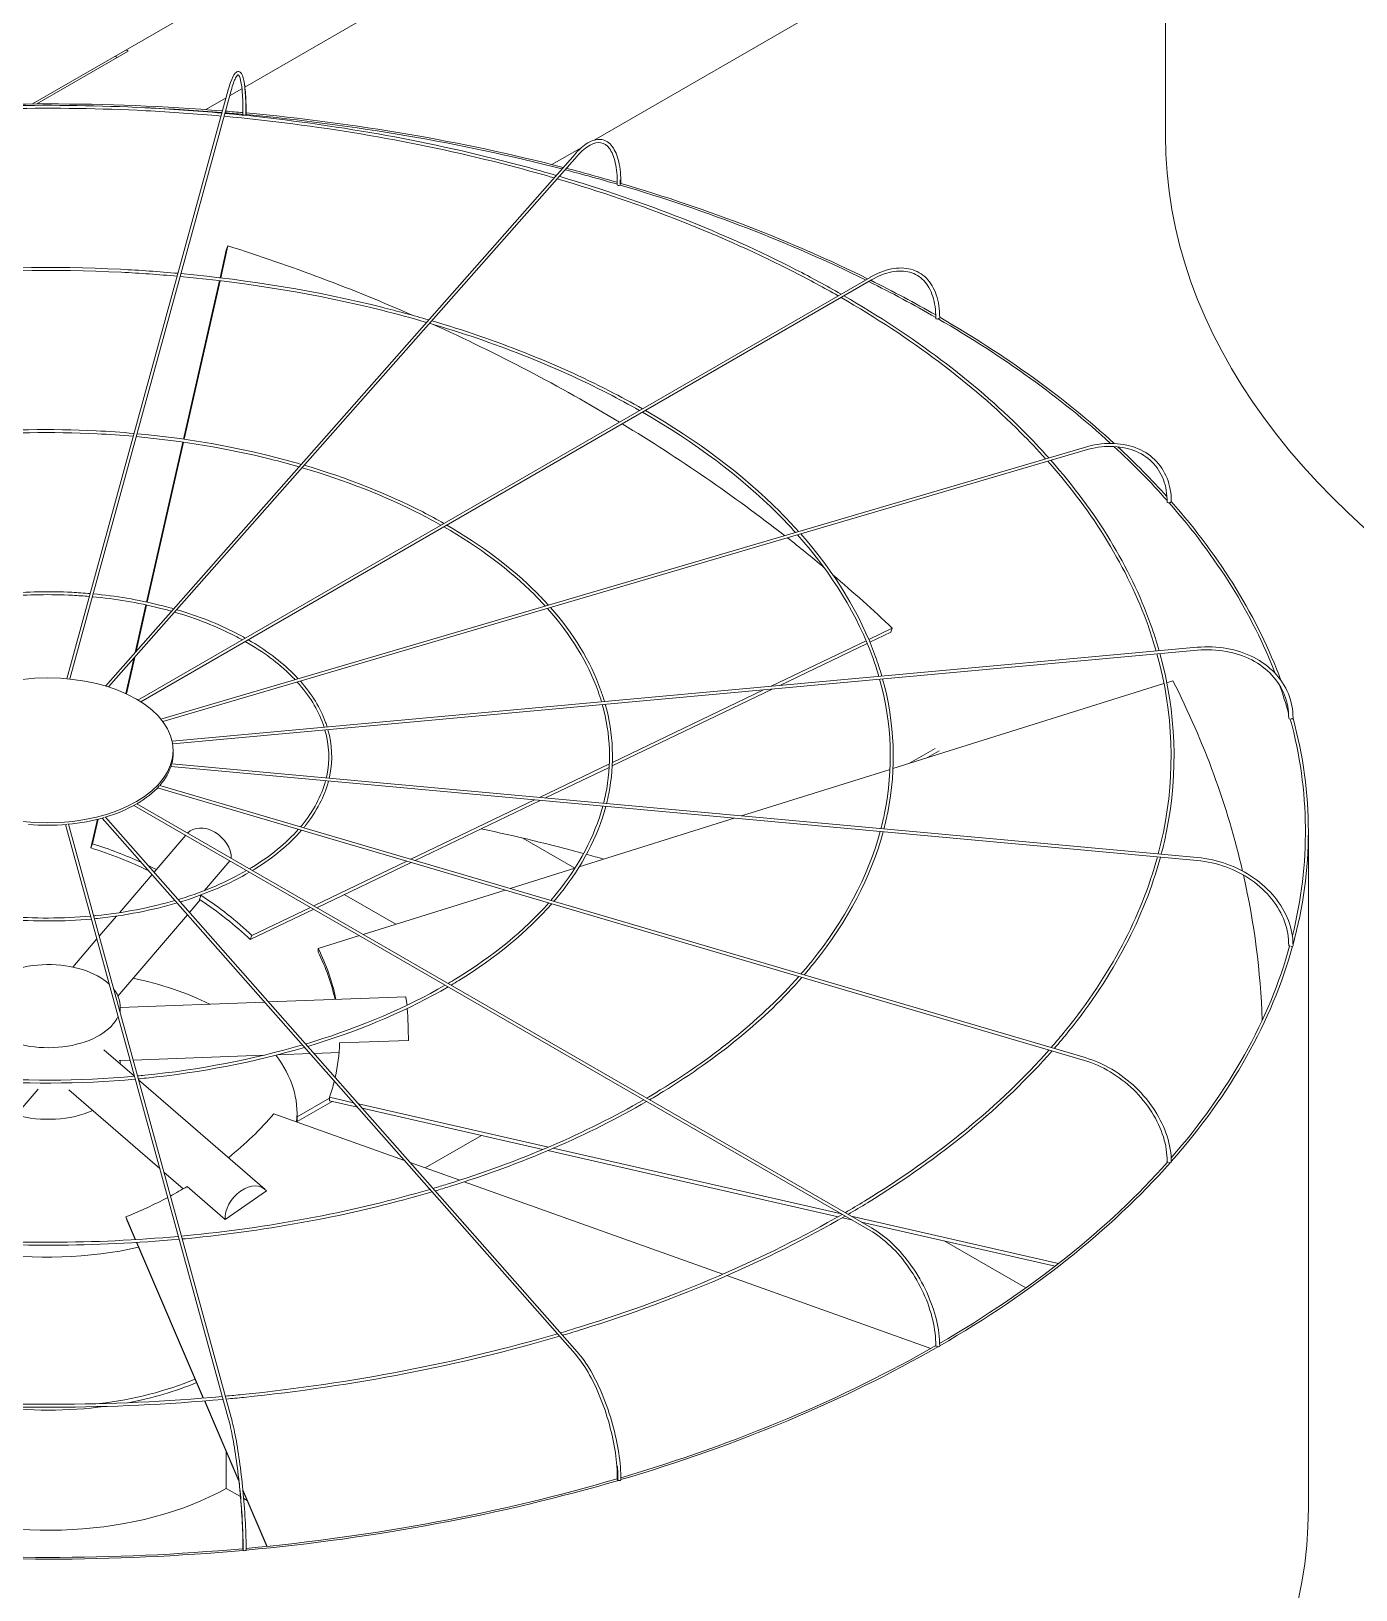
# Model space of a CAD drawing. Header units: millimetres. Extents: x -312439 to 477422, y -331570 to 212570.
# Drawn here: x -170528 to -169425, y -85869 to -84572 of the extents above; entities that cross this region are included whole.
import ezdxf

# ---------------------------------------------------------------- set-up
doc = ezdxf.new("R2010")
doc.units = ezdxf.units.MM

msp = doc.modelspace()

# ---------------------------------------------------------------- linework, layer by layer
at = {"color": 3, "linetype": 'Continuous', "lineweight": 0, "extrusion": (-1.11022e-16, 0.816497, 0.57735)}
for p, q in [((-169583.736, -84088.166), (-170526.558, -84632.505)), ((-169583.816, -84658.546), (-169583.816, -84095.657)), ((-170349.838, -84618.475), (-169583.816, -84176.212)), ((-169583.816, -84388.212), (-170059.063, -84662.596)), ((-170447.055, -84588.603), (-170523.056, -84632.483)), ((-170456.069, -84593.808), (-170457.801, -84592.808)), ((-170448.787, -84587.603), (-170447.055, -84588.603)), ((-170363.651, -84620.635), (-170498.118, -85110.803)), ((-170362.528, -84625.802), (-170352.321, -84619.909)), ((-170361.288, -84621.283), (-170495.644, -85111.041)), ((-170382.306, -84637.221), (-170365.546, -84627.544)), ((-170069.495, -84668.619), (-170094.314, -84682.949)), ((-170465.807, -85116.905), (-170075.13, -84674.223)), ((-170073.293, -84675.844), (-170463.243, -85117.701)), ((-170363.975, -84750.617), (-170369.996, -84777.198)), ((-170365.306, -84754.049), (-170363.975, -84750.617)), ((-170370.534, -84777.133), (-170365.306, -84754.049)), ((-169829.617, -84776.83), (-170438.808, -85128.547)), ((-169828.392, -84778.951), (-170436.444, -85130.01)), ((-170400.964, -84911.478), (-170371.078, -84779.534)), ((-170370.54, -84779.599), (-170400.429, -84911.555)), ((-170431.657, -85046.985), (-170401.507, -84913.874)), ((-170400.971, -84913.951), (-170431.13, -85047.098)), ((-169651.197, -84918.286), (-170419.767, -85144.38)), ((-170418.131, -85146.452), (-169650.505, -84920.636)), ((-170441.172, -85088.991), (-170432.198, -85049.374)), ((-170431.671, -85049.488), (-170440.428, -85088.148)), ((-169830.674, -85078.13), (-169811.067, -85068.72)), ((-169812.398, -85072.152), (-169829.697, -85080.454)), ((-169812.398, -85072.152), (-169811.067, -85068.72)), ((-170410.39, -85162.676), (-169557.302, -85084.667)), ((-170409.933, -85165.094), (-169557.079, -85087.106)), ((-169911.848, -85117.088), (-169832.885, -85079.191)), ((-169831.909, -85081.515), (-169904.658, -85116.43)), ((-170448.928, -85123.234), (-170442.3, -85093.971)), ((-170441.556, -85093.128), (-170448.428, -85123.466)), ((-169577.518, -85112.508), (-169582.61, -85114.103)), ((-169910.989, -85119.469), (-170044.147, -85183.377)), ((-170044.029, -85180.527), (-169918.179, -85120.127)), ((-169584.962, -85114.84), (-169810.489, -85185.491)), ((-170409.523, -85172.43), (-170409.523, -85170.43)), ((-169775.458, -85168.876), (-169796.816, -85181.207)), ((-169781.669, -85176.462), (-169771.994, -85170.876)), ((-169557.302, -85262.097), (-170411.46, -85183.99)), ((-170410.737, -85181.596), (-169557.079, -85259.658)), ((-170104.589, -85209.592), (-170046.524, -85181.724)), ((-170046.667, -85184.586), (-170099.7, -85210.039)), ((-169812.975, -85186.27), (-169936.49, -85224.963)), ((-169651.197, -85428.478), (-170422.525, -85201.573)), ((-169650.505, -85426.128), (-170420.686, -85199.561)), ((-170442.206, -85216.255), (-169829.617, -85569.934)), ((-170439.73, -85214.857), (-169828.392, -85567.813)), ((-170211.753, -85261.024), (-170108.894, -85211.658)), ((-170104.005, -85212.105), (-170208.144, -85262.085)), ((-170478.002, -85251.59), (-170472.618, -85227.822)), ((-170472.032, -85227.674), (-170476.671, -85248.158)), ((-170075.13, -85672.541), (-170468.552, -85226.749)), ((-170073.293, -85670.92), (-170465.949, -85225.996)), ((-169942.567, -85226.867), (-170071.549, -85267.273)), ((-170363.651, -85726.129), (-170499.165, -85232.146)), ((-170361.288, -85725.481), (-170496.686, -85231.923)), ((-170399.11, -85241.137), (-170425.457, -85271.879)), ((-170075.309, -85268.451), (-170118.6, -85243.457)), ((-169464.814, -85800.853), (-169464.814, -85237.965)), ((-170478.002, -85251.59), (-170476.671, -85248.158)), ((-170362.317, -85262.379), (-170383.442, -85287.028)), ((-170292.578, -85299.815), (-170215.051, -85262.607)), ((-170211.442, -85263.668), (-170289.936, -85301.34)), ((-170075.154, -85268.403), (-170129.158, -85285.321)), ((-170427.066, -85273.757), (-170454.271, -85305.499)), ((-170386.977, -85294.925), (-170395.914, -85305.353)), ((-170224.329, -85315.135), (-170267.157, -85290.408)), ((-170133.362, -85286.637), (-170251.37, -85323.606)), ((-170456.702, -85308.336), (-170471.112, -85325.149)), ((-170397.524, -85307.232), (-170455.491, -85374.868)), ((-170292.611, -85302.624), (-170345.324, -85327.923)), ((-170343.994, -85324.491), (-170295.253, -85301.099)), ((-170473.036, -85327.394), (-170493.093, -85350.796)), ((-170345.324, -85327.923), (-170343.994, -85324.491)), ((-170254.546, -85324.601), (-170288.889, -85335.36)), ((-170288.984, -85338.316), (-170288.889, -85335.36)), ((-170333.413, -85379.876), (-170453.687, -85384.334)), ((-170453.687, -85383.29), (-170453.687, -85388.664)), ((-170216.048, -85375.526), (-170330.25, -85379.759)), ((-170271.046, -85413.953), (-170213.818, -85411.832)), ((-170441.784, -85441.642), (-170467.327, -85419.507)), ((-170334.234, -85424.152), (-170442.848, -85428.178)), ((-170295.602, -85422.72), (-170322.329, -85423.711)), ((-170271.524, -85421.828), (-170292.439, -85422.603)), ((-170445.362, -85428.271), (-170454.368, -85428.605)), ((-170453.687, -85428.579), (-170453.687, -85431.327)), ((-170333.341, -85535.617), (-170438.334, -85444.632)), ((-170586.869, -85528.16), (-170522.028, -85452.503)), ((-170420.61, -85518.499), (-170496.283, -85452.921)), ((-170279.43, -85459.845), (-170306.409, -85475.421)), ((-170306.409, -85479.421), (-170277.204, -85462.56)), ((-170279.501, -85462.036), (-170279.406, -85459.08)), ((-170256.222, -85467.343), (-170279.501, -85462.036)), ((-170279.406, -85459.08), (-170259.512, -85463.614)), ((-170217.095, -85511.678), (-170325.801, -85472.851)), ((-170306.409, -85479.778), (-170306.409, -85472.528)), ((-170255.422, -85464.547), (-170097.254, -85500.602)), ((-170101.832, -85502.537), (-170252.132, -85468.275)), ((-170153.028, -85490.866), (-170199.784, -85517.861)), ((-170093.195, -85501.527), (-169853.439, -85556.18)), ((-170171.073, -85528.116), (-170212.324, -85513.382)), ((-169856.173, -85558.536), (-170097.739, -85503.47)), ((-170401.223, -85535.299), (-170417.278, -85521.386)), ((-170397.947, -85533.344), (-170366.152, -85560.898)), ((-170366.152, -85560.898), (-170331.957, -85537.078)), ((-169952.064, -85606.34), (-170167.298, -85529.464)), ((-170448.995, -85558.668), (-170440.874, -85577.583)), ((-170447.759, -85562.005), (-170448.995, -85558.668)), ((-170441.067, -85577.595), (-170447.759, -85562.005)), ((-169844.915, -85561.102), (-169852.649, -85559.339)), ((-169845.344, -85558.026), (-169672.626, -85597.397)), ((-169675.593, -85599.699), (-169836.819, -85562.947)), ((-170384.461, -85709.451), (-170440.04, -85579.987)), ((-170439.848, -85579.975), (-170384.271, -85709.435)), ((-169700.029, -85617.839), (-169767.89, -85578.66)), ((-169779.007, -85668.151), (-169948.693, -85607.544)), ((-170354.766, -85778.623), (-170383.442, -85711.826)), ((-170383.251, -85711.81), (-170354.833, -85778.008)), ((-170365.367, -85753.93), (-170365.367, -85784.605)), ((-170353.511, -85791.45), (-170365.367, -85784.605)), ((-170351.516, -85785.735), (-170331.302, -85832.82)), ((-170331.491, -85832.839), (-170351.458, -85786.329)), ((-170347.858, -85794.714), (-170350.85, -85792.987))]:
    msp.add_line(p, q, dxfattribs=at)
at = {"color": 3, "linetype": 'Continuous', "lineweight": 0}
for centre, major_axis, ratio, start_param, end_param in [((-170513.583, -85237.965), (-1048.768, 0), 0.57735027, 4.57359934, 4.85199434), ((-170513.583, -85237.965), (-1046.319, 0), 0.57735027, 4.57364216, 4.63432464), ((-170513.583, -85237.965), (-1046.319, 0), 0.57735027, 4.55682048, 4.57124415), ((-170513.583, -85237.965), (-1048.768, 0), 0.57735027, 4.55718579, 4.57120693), ((-170350.24, -84641.211), (1.225, -0.004), 0.56474576, 3.14159265, 4.55699194), ((-170350.24, -84641.211), (1.225, -0.004), 0.56474576, 4.55699194, 6.12778827), ((-170513.583, -85237.965), (-1046.319, 0), 0.57735027, 4.2914666, 4.55448885), ((-170350.048, -84640.512), (1.225, 0), 0.57735027, 5.71748689, 6.28318531), ((-170513.583, -85237.965), (-1048.768, 0), 0.57735027, 4.29134899, 4.55463788), ((-168535.048, -84658.546), (-1048.768, 0), 0.57735027, 0, 3.14159265), ((-170513.583, -85237.965), (-1046.319, 0), 0.57735027, 4.24262693, 4.28868124), ((-170513.583, -85237.965), (-1048.768, 0), 0.57735027, 4.24381435, 4.28857014), ((-170513.583, -85237.965), (-1048.768, 0), 0.57735027, 4.00443097, 4.24060103), ((-170038.719, -84699.65), (1.225, -0.01), 0.56597275, 3.14159265, 4.24604342), ((-170038.719, -84699.65), (1.225, -0.01), 0.56597275, 4.24604342, 5.81683974), ((-170513.583, -85237.965), (-1046.319, 0), 0.57735027, 4.00461262, 4.24016109), ((-170038.163, -84699.019), (1.225, 0), 0.57735027, 5.29033196, 6.28318531), ((-170512.252, -85405.245), (-942.562, 365.4), 0.65992862, 4.64663537, 4.80984928), ((-170513.583, -85237.965), (-1046.319, 0), 0.57735027, 3.92863661, 4.00129229), ((-170513.583, -85237.965), (-1048.768, 0), 0.57735027, 3.93098858, 4.00111844), ((-169773.724, -84810.807), (1.225, -0.016), 0.56830663, 3.14159265, 3.93464288), ((-169773.724, -84810.807), (1.225, -0.016), 0.56830663, 3.93464288, 5.50543921), ((-170513.583, -85237.965), (-1046.319, 0), 0.57735027, 3.70570419, 3.9258203), ((-169772.858, -84810.307), (-1.225, 0), 0.57735027, 1.83263032, 3.14159265), ((-170513.583, -85237.965), (-1048.768, 0), 0.57735027, 3.70411228, 3.92650775), ((-170512.252, -85405.245), (-942.562, 365.4), 0.65992862, 4.45394149, 4.62923067), ((-170512.252, -85405.245), (-942.562, 365.4), 0.65992862, 4.28319099, 4.45112181), ((-170513.583, -85237.965), (-1046.319, 0), 0.57735027, 3.61515195, 3.70067928), ((-170513.583, -85237.965), (-1048.768, 0), 0.57735027, 3.61992048, 3.69877001), ((-169581.193, -84963.802), (-1.225, 0.021), 0.57151893, 0, 0.48093441), ((-169581.193, -84963.802), (-1.225, 0.021), 0.57151893, 0.48093441, 2.05173073), ((-170513.583, -85237.965), (-1046.319, 0), 0.57735027, 3.3609423, 3.61148113), ((-169580.102, -84963.481), (-1.225, 0), 0.57735027, 1.51847105, 3.14159265), ((-170513.583, -85237.965), (-1048.768, 0), 0.57735027, 3.35086888, 3.61231471), ((-170512.252, -85405.245), (-942.562, 365.4), 0.65992862, 4.23904287, 4.2800546), ((-170512.252, -85405.245), (-942.562, 365.4), 0.65992862, 4.15803474, 4.22871948), ((-170513.488, -85405.72), (1010.388, -32.497), 0.79709982, 0.20844184, 0.41264052), ((-170513.583, -85237.965), (-1046.319, 0), 0.57735027, 3.30554955, 3.34466555), ((-169479.974, -85143.659), (-1.225, 0.023), 0.57529521, 0, 0.1678974), ((-169479.974, -85143.659), (-1.225, 0.023), 0.57529521, 0.1678974, 1.73869372), ((-170513.583, -85237.965), (-1046.319, 0), 0.57735027, 2.9973499, 3.29716571), ((-169478.764, -85143.548), (-1.225, 0), 0.57735027, 1.20431179, 3.14159265), ((-170513.583, -85237.965), (-1048.768, 0), 0.57735027, 2.98561554, 3.29783032), ((-170514.016, -85172.43), (-104.492, 0), 0.57735027, 2.98808135, 3.14159265), ((-170514.016, -85172.43), (-104.492, 0), 0.57735027, 2.67392209, 2.98094469), ((-170514.016, -85172.43), (-104.492, 0), 0.57735027, 2.35976282, 2.66678542), ((-170514.016, -85172.43), (-104.492, 0), 0.57735027, 2.04560356, 2.35262616), ((-170514.016, -85172.43), (-104.492, 0), 0.57735027, 1.73144429, 2.03846689), ((-170514.016, -85172.43), (-104.492, 0), 0.57735027, 1.41728503, 1.72430763), ((-170380.993, -85253.971), (-16.786, 14.386), 0.73180825, 3.6699438, 6.25547108), ((-170513.583, -85802.853), (1046.319, 0), 0.57735027, 1.13086203, 1.21917829), ((-170513.583, -85408.676), (-226.18, 87.683), 0.65992862, 4.59602029, 4.80984928), ((-170512.252, -85405.245), (226.18, -87.683), 0.65992862, 1.48816133, 1.66825663), ((-170512.252, -85405.245), (226.18, -87.683), 0.65992862, 1.43137513, 1.46305029), ((-170513.583, -85802.853), (1046.319, 0), 0.57735027, 1.11315293, 1.12829513), ((-170513.488, -85405.72), (1010.388, -32.497), 0.79709982, 0.05380476, 0.20420122), ((-170513.583, -85408.676), (-226.18, 87.683), 0.65992862, 4.15803474, 4.39268064), ((-170512.252, -85405.245), (226.18, -87.683), 0.65992862, 1.01644208, 1.25303729), ((-170513.583, -85237.965), (-1046.319, 0), 0.57735027, 2.6752935, 2.98289949), ((-170513.583, -85237.965), (-1048.768, 0), 0.57735027, 2.67086857, 2.98332964), ((-169479.974, -85332.771), (-1.225, 0.023), 0.57926583, 0, 1.42460911), ((-169478.764, -85332.882), (-1.225, 0), 0.57735027, 0.89015252, 3.14159265), ((-170513.583, -85408.676), (242.456, -7.798), 0.79709982, 0.20115917, 0.41264052), ((-170513.488, -85405.72), (242.456, -7.798), 0.79709982, 0.18583027, 0.41264052), ((-170513.583, -85383.29), (-59.895, 0), 0.57735027, 3.69756416, 5.76575409), ((-170513.583, -85472.528), (-207.174, 0), 0.57735027, 4.00561733, 4.36390833), ((-170513.583, -85383.29), (-59.895, 0), 0.57735027, 3.02719924, 3.57014533), ((-170215.229, -85397.618), (-0.819, 22.092), 0.05230802, 5.46284956, 6.28318531), ((-170215.229, -85397.618), (-0.819, 22.092), 0.05230802, 4.01155215, 5.31083021), ((-170513.583, -85383.29), (-59.895, 0), 0.57735027, 0.78539816, 2.89978042), ((-170513.583, -85472.528), (-207.174, 0), 0.57735027, 3.08204121, 3.55783774), ((-170513.488, -85405.72), (242.456, -7.798), 0.79709982, 6.13145768, 6.28093219), ((-170513.488, -85405.72), (242.456, -7.798), 0.79709982, 6.04401129, 6.11604234), ((-170513.583, -85442.912), (-59.895, 0), 0.57735027, 1.1079301, 2.23846982), ((-170514.818, -85405.34), (-227.492, -84.221), 0.6873805, 2.02158825, 2.2576377), ((-170513.583, -85237.965), (-1046.319, 0), 0.57735027, 2.35898226, 2.6687056), ((-170513.583, -85237.965), (-1048.768, 0), 0.57735027, 2.35667794, 2.66891462), ((-169581.193, -85512.628), (-1.225, 0.021), 0.58304212, 0, 1.10944839), ((-169580.102, -85512.949), (-1.225, 0), 0.57735027, 0.57599326, 3.14159265), ((-170514.818, -85405.34), (-227.492, -84.221), 0.6873805, 1.7758456, 1.84274406), ((-170347.819, -85552.324), (14.478, 16.707), 0.67950023, 6.14949631, 8.84418497), ((-170514.818, -85405.34), (-227.492, -84.221), 0.6873805, 1.60582316, 1.76537716), ((-170513.583, -85472.528), (-207.174, 0), 0.57735027, 1.30817895, 1.9425337), ((-170513.583, -85237.965), (-1046.319, 0), 0.57735027, 2.04376734, 2.35460013), ((-170513.583, -85237.965), (-1048.768, 0), 0.57735027, 2.04258502, 2.35459852), ((-169773.724, -85665.623), (-1.225, 0.017), 0.58625442, 0, 0.79329185), ((-169772.858, -85666.123), (-1.225, 0), 0.57735027, 0.26183399, 3.14159265), ((-170513.583, -85597.033), (-207.174, 0), 0.57735027, 1.77816663, 2.202298), ((-170513.583, -85597.033), (-212.072, 0), 0.57735027, 1.89063678, 2.19285982), ((-170513.583, -85597.033), (-212.072, 0), 0.57735027, 1.3476903, 1.79509044), ((-170513.583, -85697.033), (-212.072, 0), 0.57735027, 0.98594125, 2.34464399), ((-170513.583, -85237.965), (-1046.319, 0), 0.57735027, 1.72891751, 2.04055715), ((-170513.583, -85237.965), (-1048.768, 0), 0.57735027, 1.72854634, 2.04038352), ((-170038.719, -85776.78), (-1.225, 0.011), 0.58858829, 0, 0.47632773), ((-170038.163, -85777.41), (-1.225, 0), 0.57735027, 0, 3.14159265), ((-170513.583, -85800.853), (-1048.768, 0), 0.57735027, 0, 3.14159265), ((-170513.583, -85237.965), (-1048.768, 0), 0.57735027, 1.41453598, 1.72626058), ((-170513.583, -85237.965), (-1046.319, 0), 0.57735027, 1.41438895, 1.72636573), ((-170350.24, -85835.219), (-1.225, 0.004), 0.58981528, 0, 0.15883691), ((-170350.048, -85835.917), (-1.225, 0), 0.57735027, 0, 3.14159265)]:
    msp.add_ellipse(centre, major_axis=major_axis, ratio=ratio, start_param=start_param, end_param=end_param, dxfattribs=at)
msp.add_ellipse((-170514.016, -85170.43), major_axis=(-104.492, 0), ratio=0.57735027, dxfattribs=at)
for points, knots in [([(-170348.823, -84640.512), (-170348.823, -84633.698), (-170349.03, -84627.632), (-170349.841, -84617.559), (-170350.438, -84613.562), (-170352.045, -84607.875), (-170352.947, -84605.814), (-170356.088, -84605.353), (-170357.081, -84605.943), (-170359.286, -84608.285), (-170360.515, -84610.903), (-170362.433, -84616.428), (-170363.043, -84618.419), (-170363.651, -84620.635)], [4.71238898, 4.71238898, 4.71238898, 4.71238898, 5.02654825, 5.02654825, 5.34070751, 5.34070751, 5.65486678, 5.65486678, 5.82360284, 5.82360284, 6.1377621, 6.1377621, 6.28318531, 6.28318531, 6.28318531, 6.28318531]), ([(-170361.288, -84621.283), (-170360.015, -84616.643), (-170358.739, -84613.077), (-170356.514, -84608.754), (-170355.517, -84608.155), (-170355.411, -84608.155), (-170354.592, -84608.75), (-170353.183, -84613.408), (-170352.606, -84616.807), (-170351.763, -84625.781), (-170351.515, -84631.5), (-170351.463, -84639.052), (-170351.461, -84640.12), (-170351.464, -84641.207)], [0, 0, 0, 0, 0.31526689, 0.31526689, 0.60947257, 0.60947257, 0.92674061, 0.92674061, 1.22083726, 1.22083726, 1.53563039, 1.53563039, 1.5863402, 1.5863402, 1.5863402, 1.5863402]), ([(-170350.35, -84615.972), (-170350.314, -84616.214), (-170350.278, -84616.461), (-170349.671, -84620.809), (-170349.294, -84626.021), (-170349.041, -84634.97), (-170349.005, -84638.011), (-170349.015, -84641.212)], [7.384497053, 7.384497053, 7.384497053, 7.384497053, 7.403952931, 7.403952931, 7.721220971, 7.721220971, 7.869487909, 7.869487909, 7.869487909, 7.869487909]), ([(-170369.005, -84640.153), (-170390.25, -84638.232), (-170411.61, -84636.732), (-170508.31, -84631.889), (-170584.376, -84633.401), (-170659.026, -84640.153)], [3.771589677, 3.771589677, 3.771589677, 3.771589677, 3.840445898, 3.840445898, 4.082391957, 4.082391957, 4.082391957, 4.082391957]), ([(-170369.663, -84642.553), (-170390.455, -84640.678), (-170411.357, -84639.209), (-170507.609, -84634.337), (-170583.697, -84635.82), (-170658.368, -84642.553)], [3.7720633, 3.7720633, 3.7720633, 3.7720633, 3.839550132, 3.839550132, 4.081918334, 4.081918334, 4.081918334, 4.081918334]), ([(-170092.581, -84693.998), (-170109.309, -84689.124), (-170126.291, -84684.54), (-170214.966, -84662.456), (-170290.305, -84649.833), (-170367.185, -84642.779)], [3.459637643, 3.459637643, 3.459637643, 3.459637643, 3.519736913, 3.519736913, 3.769381517, 3.769381517, 3.769381517, 3.769381517]), ([(-170090.79, -84691.969), (-170108.052, -84686.923), (-170125.585, -84682.186), (-170214.683, -84660.028), (-170289.84, -84647.437), (-170366.527, -84640.379)], [3.458315721, 3.458315721, 3.458315721, 3.458315721, 3.520259366, 3.520259366, 3.768912043, 3.768912043, 3.768912043, 3.768912043]), ([(-170036.938, -84699.019), (-170036.938, -84692.159), (-170037.54, -84685.964), (-170039.926, -84675.462), (-170041.704, -84671.151), (-170046.427, -84664.812), (-170049.422, -84662.788), (-170055.982, -84661.65), (-170059.42, -84662.343), (-170066.672, -84666.024), (-170070.53, -84669.167), (-170074.626, -84673.658), (-170074.878, -84673.938), (-170075.13, -84674.223)], [4.71238898, 4.71238898, 4.71238898, 4.71238898, 5.02654825, 5.02654825, 5.34070751, 5.34070751, 5.65486678, 5.65486678, 5.94845155, 5.94845155, 6.26261081, 6.26261081, 6.28318531, 6.28318531, 6.28318531, 6.28318531]), ([(-170073.293, -84675.844), (-170069.637, -84671.701), (-170066.005, -84668.639), (-170059.274, -84664.952), (-170056.211, -84664.326), (-170050.846, -84665.266), (-170048.458, -84666.842), (-170044.35, -84672.436), (-170042.684, -84676.454), (-170040.476, -84686.466), (-170039.916, -84692.428), (-170039.941, -84699.254), (-170039.942, -84699.446), (-170039.944, -84699.639)], [6.28318531, 6.28318531, 6.28318531, 6.28318531, 6.59783007, 6.59783007, 6.91209691, 6.91209691, 7.22936495, 7.22936495, 7.54663299, 7.54663299, 7.86046851, 7.86046851, 7.86952551, 7.86952551, 7.86952551, 7.86952551]), ([(-169856.209, -84792.183), (-169867.947, -84785.479), (-169879.993, -84778.953), (-169952.076, -84741.932), (-170018.685, -84715.692), (-170089.984, -84694.757)], [3.146975566, 3.146975566, 3.146975566, 3.146975566, 3.199958928, 3.199958928, 3.456525414, 3.456525414, 3.456525414, 3.456525414]), ([(-169853.754, -84790.766), (-169865.933, -84783.783), (-169878.444, -84776.995), (-169950.843, -84739.816), (-170017.197, -84713.644), (-170088.195, -84692.73)], [3.145113132, 3.145113132, 3.145113132, 3.145113132, 3.200037836, 3.200037836, 3.455209352, 3.455209352, 3.455209352, 3.455209352]), ([(-170037.531, -84695.602), (-170037.509, -84696.418), (-170037.495, -84697.246), (-170037.489, -84698.603), (-170037.49, -84699.126), (-170037.494, -84699.653)], [7.8059806913, 7.8059806913, 7.8059806913, 7.8059806913, 7.8451401512, 7.8451401512, 7.8694167814, 7.8694167814, 7.8694167814, 7.8694167814]), ([(-170405.572, -84773.448), (-170421.421, -84772.02), (-170437.354, -84770.905), (-170509.668, -84767.289), (-170566.59, -84768.414), (-170622.459, -84773.448)], [3.772165081, 3.772165081, 3.772165081, 3.772165081, 3.840593344, 3.840593344, 4.081816553, 4.081816553, 4.081816553, 4.081816553]), ([(-170406.23, -84775.849), (-170421.626, -84774.467), (-170437.101, -84773.382), (-170508.967, -84769.738), (-170565.911, -84770.833), (-170621.801, -84775.849)], [3.772797592, 3.772797592, 3.772797592, 3.772797592, 3.839399606, 3.839399606, 4.081184042, 4.081184042, 4.081184042, 4.081184042]), ([(-170198.7, -84814.242), (-170210.957, -84810.683), (-170223.396, -84807.331), (-170289.593, -84790.841), (-170346.094, -84781.37), (-170403.752, -84776.074)], [3.460983159, 3.460983159, 3.460983159, 3.460983159, 3.519648571, 3.519648571, 3.769222865, 3.769222865, 3.769222865, 3.769222865]), ([(-170196.908, -84812.212), (-170209.701, -84808.481), (-170222.69, -84804.976), (-170289.309, -84788.412), (-170345.628, -84778.974), (-170403.094, -84773.674)], [3.459218713, 3.459218713, 3.459218713, 3.459218713, 3.520344822, 3.520344822, 3.768597722, 3.768597722, 3.768597722, 3.768597722]), ([(-169771.633, -84810.307), (-169771.633, -84803.407), (-169772.578, -84797.026), (-169776.312, -84785.912), (-169779.105, -84781.177), (-169786.299, -84773.897), (-169790.692, -84771.354), (-169800.562, -84768.748), (-169806.028, -84768.68), (-169817.486, -84770.956), (-169823.482, -84773.307), (-169829.511, -84776.769), (-169829.564, -84776.799), (-169829.617, -84776.83)], [3.14159265, 3.14159265, 3.14159265, 3.14159265, 3.45575192, 3.45575192, 3.76991118, 3.76991118, 4.08269654, 4.08269654, 4.39544819, 4.39544819, 4.70960746, 4.70960746, 4.71238898, 4.71238898, 4.71238898, 4.71238898]), ([(-169828.392, -84778.951), (-169822.642, -84775.632), (-169816.917, -84773.39), (-169806.119, -84771.25), (-169801.054, -84771.349), (-169792.05, -84773.804), (-169788.104, -84776.153), (-169781.614, -84782.926), (-169779.071, -84787.36), (-169775.691, -84797.948), (-169774.859, -84804.098), (-169774.948, -84810.791)], [1.57079633, 1.57079633, 1.57079633, 1.57079633, 1.88806437, 1.88806437, 2.20533241, 2.20533241, 2.52260045, 2.52260045, 2.83986849, 2.83986849, 3.15713653, 3.15713653, 3.15713653, 3.15713653]), ([(-169683.464, -84927.778), (-169690.096, -84920.378), (-169697.027, -84913.066), (-169745.247, -84864.877), (-169795.657, -84827.021), (-169853.751, -84793.592)], [2.833719703, 2.833719703, 2.833719703, 2.833719703, 2.880073873, 2.880073873, 3.143270218, 3.143270218, 3.143270218, 3.143270218]), ([(-169680.862, -84927.013), (-169687.74, -84919.305), (-169694.937, -84911.694), (-169743.344, -84863.302), (-169793.529, -84825.544), (-169851.301, -84792.178)], [2.831913395, 2.831913395, 2.831913395, 2.831913395, 2.879924499, 2.879924499, 3.141418031, 3.141418031, 3.141418031, 3.141418031]), ([(-170021.484, -84887.605), (-170029.99, -84882.764), (-170038.711, -84878.049), (-170092.505, -84850.42), (-170142.54, -84830.715), (-170196.102, -84815)], [3.148849473, 3.148849473, 3.148849473, 3.148849473, 3.199944541, 3.199944541, 3.456834427, 3.456834427, 3.456834427, 3.456834427]), ([(-170019.027, -84886.186), (-170027.976, -84881.069), (-170037.162, -84876.09), (-170091.272, -84848.304), (-170141.052, -84828.667), (-170194.313, -84812.973)], [3.146361804, 3.146361804, 3.146361804, 3.146361804, 3.200049713, 3.200049713, 3.455080387, 3.455080387, 3.455080387, 3.455080387]), ([(-169891.706, -84989.038), (-169896.466, -84983.755), (-169901.429, -84978.533), (-169937.407, -84942.58), (-169975.319, -84914.128), (-170019.023, -84889.012)], [2.83591825, 2.83591825, 2.83591825, 2.83591825, 2.880098074, 2.880098074, 3.143909361, 3.143909361, 3.143909361, 3.143909361]), ([(-169889.102, -84988.272), (-169894.108, -84982.682), (-169899.339, -84977.161), (-169935.504, -84941.005), (-169973.191, -84912.651), (-170016.572, -84887.597)], [2.833499431, 2.833499431, 2.833499431, 2.833499431, 2.879899034, 2.879899034, 3.141439875, 3.141439875, 3.141439875, 3.141439875]), ([(-170442.127, -84906.699), (-170452.583, -84905.764), (-170463.094, -84905.033), (-170511.031, -84902.644), (-170548.812, -84903.381), (-170585.905, -84906.699)], [3.773286698, 3.773286698, 3.773286698, 3.773286698, 3.840886477, 3.840886477, 4.080694936, 4.080694936, 4.080694936, 4.080694936]), ([(-170442.785, -84909.1), (-170452.788, -84908.211), (-170462.841, -84907.509), (-170510.329, -84905.093), (-170548.133, -84905.801), (-170585.246, -84909.1)], [3.774238416, 3.774238416, 3.774238416, 3.774238416, 3.839097695, 3.839097695, 4.079743218, 4.079743218, 4.079743218, 4.079743218]), ([(-170304.787, -84934.451), (-170312.584, -84932.202), (-170320.49, -84930.078), (-170364.215, -84919.181), (-170401.874, -84912.862), (-170440.307, -84909.324)], [3.463595352, 3.463595352, 3.463595352, 3.463595352, 3.51947091, 3.51947091, 3.768879274, 3.768879274, 3.768879274, 3.768879274]), ([(-170302.995, -84932.42), (-170311.327, -84930), (-170319.784, -84927.724), (-170363.932, -84916.752), (-170401.409, -84910.466), (-170439.648, -84906.925)], [3.46094335, 3.46094335, 3.46094335, 3.46094335, 3.520514255, 3.520514255, 3.7679441, 3.7679441, 3.7679441, 3.7679441]), ([(-169578.877, -84963.481), (-169578.877, -84956.552), (-169580.075, -84949.953), (-169584.777, -84938.076), (-169588.281, -84932.802), (-169597.244, -84924.134), (-169602.697, -84920.744), (-169614.981, -84916.179), (-169621.808, -84915.004), (-169636.16, -84914.952), (-169643.684, -84916.076), (-169651.197, -84918.286)], [4.71238898, 4.71238898, 4.71238898, 4.71238898, 5.02654825, 5.02654825, 5.34070751, 5.34070751, 5.65486678, 5.65486678, 5.96902604, 5.96902604, 6.28318531, 6.28318531, 6.28318531, 6.28318531]), ([(-169650.505, -84920.636), (-169643.243, -84918.499), (-169635.994, -84917.432), (-169622.257, -84917.524), (-169615.772, -84918.683), (-169604.204, -84923.083), (-169599.122, -84926.322), (-169590.824, -84934.554), (-169587.608, -84939.549), (-169583.348, -84950.84), (-169582.306, -84957.137), (-169582.418, -84963.781)], [6.28318531, 6.28318531, 6.28318531, 6.28318531, 6.60045335, 6.60045335, 6.91772139, 6.91772139, 7.23498943, 7.23498943, 7.55225747, 7.55225747, 7.86952551, 7.86952551, 7.86952551, 7.86952551]), ([(-169591.469, -85087.791), (-169593.491, -85080.71), (-169595.758, -85073.652), (-169615.223, -85019.153), (-169643.35, -84972.99), (-169681.66, -84929.801)], [2.519571261, 2.519571261, 2.519571261, 2.519571261, 2.559550642, 2.559550642, 2.829500903, 2.829500903, 2.829500903, 2.829500903]), ([(-169588.987, -85087.565), (-169591.1, -85080.123), (-169593.483, -85072.707), (-169613.108, -85018.006), (-169641.09, -84972.037), (-169679.065, -84929.037)], [2.518738954, 2.518738954, 2.518738954, 2.518738954, 2.560443172, 2.560443172, 2.827714195, 2.827714195, 2.827714195, 2.827714195]), ([(-170186.722, -84983.005), (-170192.007, -84980.02), (-170197.415, -84977.106), (-170232.925, -84958.867), (-170266.374, -84945.7), (-170302.187, -84935.207)], [3.152476318, 3.152476318, 3.152476318, 3.152476318, 3.199914714, 3.199914714, 3.457374967, 3.457374967, 3.457374967, 3.457374967]), ([(-170184.262, -84981.584), (-170189.991, -84978.323), (-170195.865, -84975.148), (-170231.692, -84956.751), (-170264.887, -84943.653), (-170300.398, -84933.18)], [3.148732281, 3.148732281, 3.148732281, 3.148732281, 3.200072384, 3.200072384, 3.454746323, 3.454746323, 3.454746323, 3.454746323]), ([(-170097.312, -85049.522), (-170100.455, -85046.038), (-170103.73, -85042.594), (-170127.655, -85018.671), (-170152.831, -84999.729), (-170181.804, -84982.994)], [2.836508955, 2.836508955, 2.836508955, 2.836508955, 2.879847671, 2.879847671, 3.141363941, 3.141363941, 3.141363941, 3.141363941]), ([(-170099.922, -85050.289), (-170102.816, -85047.111), (-170105.82, -85043.966), (-170129.558, -85020.247), (-170154.959, -85001.206), (-170184.255, -84984.409)], [2.840166791, 2.840166791, 2.840166791, 2.840166791, 2.880145835, 2.880145835, 3.145067211, 3.145067211, 3.145067211, 3.145067211]), ([(-169822.284, -85108.898), (-169823.729, -85103.907), (-169825.337, -85098.931), (-169839.848, -85058.269), (-169861.027, -85023.543), (-169889.897, -84991.059)], [2.521788299, 2.521788299, 2.521788299, 2.521788299, 2.55939978, 2.55939978, 2.830291828, 2.830291828, 2.830291828, 2.830291828]), ([(-169819.8, -85108.671), (-169821.339, -85103.319), (-169823.062, -85097.986), (-169837.734, -85057.122), (-169858.767, -85022.59), (-169887.301, -84990.295)], [2.520659116, 2.520659116, 2.520659116, 2.520659116, 2.560589234, 2.560589234, 2.827907762, 2.827907762, 2.827907762, 2.827907762]), ([(-170478.682, -85039.951), (-170483.744, -85039.508), (-170488.832, -85039.161), (-170512.391, -85037.998), (-170531.033, -85038.349), (-170549.35, -85039.951)], [3.776630452, 3.776630452, 3.776630452, 3.776630452, 3.841752063, 3.841752063, 4.077351182, 4.077351182, 4.077351182, 4.077351182]), ([(-170479.34, -85042.352), (-170483.949, -85041.955), (-170488.579, -85041.636), (-170511.69, -85040.448), (-170530.354, -85040.769), (-170548.691, -85042.352)], [3.778551419, 3.778551419, 3.778551419, 3.778551419, 3.838185012, 3.838185012, 4.075430215, 4.075430215, 4.075430215, 4.075430215]), ([(-170410.879, -85054.666), (-170414.211, -85053.723), (-170417.583, -85052.826), (-170438.836, -85047.521), (-170457.654, -85044.354), (-170476.861, -85042.574)], [3.471418325, 3.471418325, 3.471418325, 3.471418325, 3.518930063, 3.518930063, 3.767850767, 3.767850767, 3.767850767, 3.767850767]), ([(-170409.083, -85052.63), (-170412.954, -85051.52), (-170416.877, -85050.472), (-170438.553, -85045.093), (-170457.189, -85041.958), (-170476.203, -85040.176)], [3.466082688, 3.466082688, 3.466082688, 3.466082688, 3.521010964, 3.521010964, 3.765995554, 3.765995554, 3.765995554, 3.765995554]), ([(-170351.974, -85078.413), (-170354.028, -85077.278), (-170356.118, -85076.164), (-170373.343, -85067.314), (-170390.208, -85060.686), (-170408.273, -85055.414)], [3.163350536, 3.163350536, 3.163350536, 3.163350536, 3.199816759, 3.199816759, 3.458993739, 3.458993739, 3.458993739, 3.458993739]), ([(-170349.502, -85076.986), (-170352.008, -85075.58), (-170354.568, -85074.205), (-170372.111, -85065.199), (-170388.721, -85058.638), (-170406.484, -85053.387)], [3.15578841, 3.15578841, 3.15578841, 3.15578841, 3.200131949, 3.200131949, 3.453750875, 3.453750875, 3.453750875, 3.453750875]), ([(-170053.093, -85130.004), (-170053.959, -85127.087), (-170054.909, -85124.179), (-170064.468, -85097.353), (-170078.688, -85074.076), (-170098.103, -85052.308)], [2.526062853, 2.526062853, 2.526062853, 2.526062853, 2.559096419, 2.559096419, 2.831723129, 2.831723129, 2.831723129, 2.831723129]), ([(-170050.606, -85129.776), (-170051.569, -85126.5), (-170052.636, -85123.235), (-170062.354, -85096.206), (-170076.428, -85073.123), (-170095.505, -85051.544)], [2.5243135, 2.5243135, 2.5243135, 2.5243135, 2.560878912, 2.560878912, 2.828143092, 2.828143092, 2.828143092, 2.828143092]), ([(-170308.16, -85111.548), (-170309.172, -85110.469), (-170310.211, -85109.399), (-170321.708, -85097.914), (-170334.599, -85088.285), (-170349.489, -85079.807)], [2.852936139, 2.852936139, 2.852936139, 2.852936139, 2.880283876, 2.880283876, 3.148538696, 3.148538696, 3.148538696, 3.148538696]), ([(-170305.533, -85110.775), (-170306.806, -85109.395), (-170308.119, -85108.027), (-170319.806, -85096.338), (-170332.47, -85086.808), (-170347.036, -85078.39)], [2.84544614, 2.84544614, 2.84544614, 2.84544614, 2.879690294, 2.879690294, 3.141137935, 3.141137935, 3.141137935, 3.141137935]), ([(-169477.54, -85143.548), (-169477.54, -85136.604), (-169478.871, -85129.774), (-169484.066, -85117.031), (-169487.928, -85111.121), (-169497.785, -85100.807), (-169503.778, -85096.403), (-169517.296, -85089.521), (-169524.819, -85087.041), (-169540.664, -85084.234), (-169548.984, -85083.907), (-169557.302, -85084.667)], [4.71238898, 4.71238898, 4.71238898, 4.71238898, 5.02654825, 5.02654825, 5.34070751, 5.34070751, 5.65486678, 5.65486678, 5.96902604, 5.96902604, 6.28318531, 6.28318531, 6.28318531, 6.28318531]), ([(-169557.079, -85087.106), (-169549.017, -85086.369), (-169540.961, -85086.699), (-169525.669, -85089.452), (-169518.435, -85091.874), (-169505.512, -85098.556), (-169499.824, -85102.814), (-169490.55, -85112.728), (-169486.963, -85118.383), (-169482.226, -85130.534), (-169481.075, -85137.029), (-169481.199, -85143.636)], [6.28318531, 6.28318531, 6.28318531, 6.28318531, 6.60045335, 6.60045335, 6.91772139, 6.91772139, 7.23498943, 7.23498943, 7.55225747, 7.55225747, 7.86952551, 7.86952551, 7.86952551, 7.86952551]), ([(-169589.743, -85256.671), (-169588.136, -85250.6), (-169586.71, -85244.514), (-169575.409, -85189.176), (-169577.207, -85139.152), (-169590.794, -85090.189)], [2.204619764, 2.204619764, 2.204619764, 2.204619764, 2.238829514, 2.238829514, 2.515060108, 2.515060108, 2.515060108, 2.515060108]), ([(-169587.269, -85256.897), (-169585.584, -85250.497), (-169584.098, -85244.08), (-169572.992, -85188.585), (-169574.851, -85138.731), (-169588.315, -85089.963)], [2.205366155, 2.205366155, 2.205366155, 2.205366155, 2.241163262, 2.241163262, 2.514260549, 2.514260549, 2.514260549, 2.514260549]), ([(-170283.927, -85151.112), (-170284.197, -85150.269), (-170284.481, -85149.427), (-170289.088, -85136.439), (-170296.348, -85124.61), (-170306.311, -85113.557)], [2.538956365, 2.538956365, 2.538956365, 2.538956365, 2.558172992, 2.558172992, 2.836025224, 2.836025224, 2.836025224, 2.836025224]), ([(-170281.43, -85150.884), (-170281.806, -85149.682), (-170282.21, -85148.484), (-170286.975, -85135.29), (-170294.089, -85123.656), (-170303.71, -85112.792)], [2.535128932, 2.535128932, 2.535128932, 2.535128932, 2.561728893, 2.561728893, 2.828841782, 2.828841782, 2.828841782, 2.828841782]), ([(-169820.532, -85235.567), (-169819.425, -85231.327), (-169818.435, -85227.078), (-169809.971, -85185.773), (-169811.334, -85148.134), (-169821.603, -85111.295)], [2.206572109, 2.206572109, 2.206572109, 2.206572109, 2.238438586, 2.238438586, 2.515769314, 2.515769314, 2.515769314, 2.515769314]), ([(-169818.059, -85235.793), (-169816.874, -85231.224), (-169815.824, -85226.643), (-169807.554, -85185.182), (-169808.979, -85147.713), (-169819.124, -85111.069)], [2.20754654, 2.20754654, 2.20754654, 2.20754654, 2.241548585, 2.241548585, 2.514698228, 2.514698228, 2.514698228, 2.514698228]), ([(-170051.338, -85214.461), (-170050.721, -85212.038), (-170050.162, -85209.611), (-170044.536, -85182.338), (-170045.46, -85157.101), (-170052.4, -85132.4)], [2.210316481, 2.210316481, 2.210316481, 2.210316481, 2.237655596, 2.237655596, 2.51702204, 2.51702204, 2.51702204, 2.51702204]), ([(-170048.868, -85214.687), (-170048.174, -85211.935), (-170047.554, -85209.176), (-170042.12, -85181.747), (-170043.105, -85156.679), (-170049.92, -85132.174)], [2.211718384, 2.211718384, 2.211718384, 2.211718384, 2.242315601, 2.242315601, 2.515402874, 2.515402874, 2.515402874, 2.515402874]), ([(-170282.163, -85193.354), (-170282.021, -85192.749), (-170281.886, -85192.144), (-170279.1, -85178.903), (-170279.585, -85166.068), (-170283.2, -85153.505)], [2.221614787, 2.221614787, 2.221614787, 2.221614787, 2.235297735, 2.235297735, 2.520800805, 2.520800805, 2.520800805, 2.520800805]), ([(-170279.7, -85193.579), (-170279.485, -85192.644), (-170279.287, -85191.708), (-170276.686, -85178.312), (-170277.232, -85165.646), (-170280.718, -85153.278)], [2.224061215, 2.224061215, 2.224061215, 2.224061215, 2.244587809, 2.244587809, 2.517487833, 2.517487833, 2.517487833, 2.517487833]), ([(-170303.489, -85234.037), (-170303.08, -85233.552), (-170302.676, -85233.065), (-170292.734, -85220.9), (-170286.151, -85208.457), (-170282.765, -85195.758)], [1.903307061, 1.903307061, 1.903307061, 1.903307061, 1.915350543, 1.915350543, 2.203452943, 2.203452943, 2.203452943, 2.203452943]), ([(-170300.926, -85234.791), (-170300.427, -85234.188), (-170299.935, -85233.582), (-170290.117, -85221.275), (-170283.636, -85208.78), (-170280.292, -85195.984)], [1.909987851, 1.909987851, 1.909987851, 1.909987851, 1.924618049, 1.924618049, 2.206425781, 2.206425781, 2.206425781, 2.206425781]), ([(-170095.267, -85295.291), (-170093.634, -85293.397), (-170092.039, -85291.493), (-170071.757, -85266.524), (-170058.757, -85241.961), (-170051.968, -85216.863)], [1.894116328, 1.894116328, 1.894116328, 1.894116328, 1.917671716, 1.917671716, 2.201274894, 2.201274894, 2.201274894, 2.201274894]), ([(-170092.689, -85296.049), (-170090.969, -85294.037), (-170089.291, -85292.013), (-170069.137, -85266.899), (-170056.239, -85242.284), (-170049.492, -85217.089)], [1.897570624, 1.897570624, 1.897570624, 1.897570624, 1.922320382, 1.922320382, 2.202808492, 2.202808492, 2.202808492, 2.202808492]), ([(-170345.98, -85268.983), (-170345.378, -85268.625), (-170344.779, -85268.266), (-170328.605, -85258.44), (-170315.444, -85247.674), (-170305.243, -85236.074)], [1.585149833, 1.585149833, 1.585149833, 1.585149833, 1.596233634, 1.596233634, 1.886390456, 1.886390456, 1.886390456, 1.886390456]), ([(-170343.552, -85270.385), (-170342.929, -85270.009), (-170342.309, -85269.631), (-170326.086, -85259.626), (-170312.889, -85248.676), (-170302.657, -85236.835)], [1.592315094, 1.592315094, 1.592315094, 1.592315094, 1.603748231, 1.603748231, 1.893388943, 1.893388943, 1.893388943, 1.893388943]), ([(-169887.057, -85356.541), (-169884.189, -85353.242), (-169881.4, -85349.92), (-169850.779, -85312.148), (-169831.362, -85275.464), (-169821.171, -85237.968)], [1.891059564, 1.891059564, 1.891059564, 1.891059564, 1.918447026, 1.918447026, 2.200552897, 2.200552897, 2.200552897, 2.200552897]), ([(-169884.474, -85357.301), (-169881.52, -85353.883), (-169878.65, -85350.441), (-169848.158, -85312.522), (-169828.843, -85275.786), (-169818.695, -85238.194)], [1.893387733, 1.893387733, 1.893387733, 1.893387733, 1.921549455, 1.921549455, 2.201585872, 2.201585872, 2.201585872, 2.201585872]), ([(-169678.882, -85417.781), (-169674.766, -85413.065), (-169670.771, -85408.314), (-169629.812, -85357.738), (-169603.982, -85308.949), (-169590.387, -85259.072)], [1.889456602, 1.889456602, 1.889456602, 1.889456602, 1.918834976, 1.918834976, 2.200108517, 2.200108517, 2.200108517, 2.200108517]), ([(-169676.296, -85418.541), (-169672.095, -85413.707), (-169668.019, -85408.835), (-169627.191, -85358.112), (-169601.462, -85309.272), (-169587.91, -85259.298)], [1.891212574, 1.891212574, 1.891212574, 1.891212574, 1.921163042, 1.921163042, 2.200887841, 2.200887841, 2.200887841, 2.200887841]), ([(-169557.302, -85262.097), (-169549.241, -85262.834), (-169541.177, -85264.638), (-169525.855, -85270.198), (-169518.6, -85273.953), (-169505.626, -85283.034), (-169499.911, -85288.357), (-169490.588, -85300.028), (-169486.983, -85306.373), (-169482.226, -85319.443), (-169481.075, -85326.166), (-169481.199, -85332.748)], [0, 0, 0, 0, 0.31726804, 0.31726804, 0.63453608, 0.63453608, 0.95180412, 0.95180412, 1.26907216, 1.26907216, 1.5863402, 1.5863402, 1.5863402, 1.5863402]), ([(-169477.54, -85332.882), (-169477.54, -85325.937), (-169478.87, -85318.881), (-169484.045, -85305.242), (-169487.888, -85298.66), (-169497.697, -85286.602), (-169503.661, -85281.128), (-169517.13, -85271.807), (-169524.632, -85267.962), (-169540.449, -85262.267), (-169548.761, -85260.418), (-169557.079, -85259.658)], [4.71238898, 4.71238898, 4.71238898, 4.71238898, 5.02654825, 5.02654825, 5.34070751, 5.34070751, 5.65486678, 5.65486678, 5.96902604, 5.96902604, 6.28318531, 6.28318531, 6.28318531, 6.28318531]), ([(-170405.429, -85294.573), (-170404.738, -85294.364), (-170404.05, -85294.154), (-170383.171, -85287.699), (-170364.589, -85279.738), (-170348.413, -85270.407)], [1.267045676, 1.267045676, 1.267045676, 1.267045676, 1.27702015, 1.27702015, 1.570336557, 1.570336557, 1.570336557, 1.570336557]), ([(-170403.647, -85296.591), (-170402.897, -85296.362), (-170402.15, -85296.131), (-170381.026, -85289.507), (-170362.281, -85281.368), (-170345.967, -85271.819)], [1.272186296, 1.272186296, 1.272186296, 1.272186296, 1.282962347, 1.282962347, 1.577666055, 1.577666055, 1.577666055, 1.577666055]), ([(-170475.774, -85308.155), (-170475.123, -85308.092), (-170474.472, -85308.029), (-170450.96, -85305.667), (-170428.7, -85301.396), (-170408.017, -85295.342)], [0.949238609, 0.949238609, 0.949238609, 0.949238609, 0.957681574, 0.957681574, 1.254620941, 1.254620941, 1.254620941, 1.254620941]), ([(-170386.689, -85290.876), (-170386.706, -85291.03), (-170386.724, -85291.182), (-170386.905, -85292.485), (-170387.187, -85293.562), (-170387.564, -85294.535)], [25.28971129, 25.28971129, 25.28971129, 25.28971129, 25.51327082, 25.51327082, 27.21415767, 27.21415767, 27.21415767, 27.21415767]), ([(-170549.78, -85308.383), (-170549.311, -85308.425), (-170548.841, -85308.466), (-170525.164, -85310.491), (-170501.437, -85310.449), (-170478.251, -85308.383)], [0.632258371, 0.632258371, 0.632258371, 0.632258371, 0.638337859, 0.638337859, 0.938537956, 0.938537956, 0.938537956, 0.938537956]), ([(-170475.116, -85310.552), (-170474.244, -85310.468), (-170473.374, -85310.381), (-170449.471, -85307.914), (-170427.055, -85303.544), (-170406.228, -85297.369)], [0.951064936, 0.951064936, 0.951064936, 0.951064936, 0.962301991, 0.962301991, 1.259854639, 1.259854639, 1.259854639, 1.259854639]), ([(-170180.74, -85364.385), (-170178.537, -85363.094), (-170176.356, -85361.791), (-170143.39, -85341.689), (-170117.317, -85320.341), (-170097.039, -85297.323)], [1.577975631, 1.577975631, 1.577975631, 1.577975631, 1.598113062, 1.598113062, 1.885671956, 1.885671956, 1.885671956, 1.885671956]), ([(-170178.301, -85365.793), (-170176.08, -85364.482), (-170173.882, -85363.159), (-170140.869, -85342.875), (-170114.759, -85321.343), (-170094.449, -85298.085)], [1.581619842, 1.581619842, 1.581619842, 1.581619842, 1.601882376, 1.601882376, 1.889205457, 1.889205457, 1.889205457, 1.889205457]), ([(-170550.439, -85310.783), (-170549.562, -85310.862), (-170548.685, -85310.939), (-170524.556, -85312.955), (-170500.804, -85312.878), (-170477.592, -85310.783)], [0.630366287, 0.630366287, 0.630366287, 0.630366287, 0.641648359, 0.641648359, 0.94043004, 0.94043004, 0.94043004, 0.94043004]), ([(-170015.505, -85459.783), (-170011.696, -85457.563), (-170007.931, -85455.317), (-169958.175, -85424.938), (-169919.189, -85393.008), (-169888.834, -85358.571)], [1.575583148, 1.575583148, 1.575583148, 1.575583148, 1.598741205, 1.598741205, 1.885432931, 1.885432931, 1.885432931, 1.885432931]), ([(-170013.063, -85461.193), (-170009.237, -85458.952), (-170005.456, -85456.685), (-169955.653, -85426.124), (-169916.631, -85394.009), (-169886.243, -85359.333)], [1.578026357, 1.578026357, 1.578026357, 1.578026357, 1.601256762, 1.601256762, 1.887796271, 1.887796271, 1.887796271, 1.887796271]), ([(-170299.34, -85414.783), (-170297.031, -85414.095), (-170294.732, -85413.395), (-170252.314, -85400.235), (-170215.374, -85384.382), (-170183.181, -85365.804)], [1.261848076, 1.261848076, 1.261848076, 1.261848076, 1.278507505, 1.278507505, 1.570566343, 1.570566343, 1.570566343, 1.570566343]), ([(-170297.555, -85416.806), (-170295.188, -85416.096), (-170292.831, -85415.374), (-170250.169, -85402.043), (-170213.064, -85386.012), (-170180.733, -85367.217)], [1.264451017, 1.264451017, 1.264451017, 1.264451017, 1.281488092, 1.281488092, 1.574251683, 1.574251683, 1.574251683, 1.574251683]), ([(-170439.219, -85441.406), (-170437.22, -85441.22), (-170435.223, -85441.025), (-170387.613, -85436.209), (-170343.202, -85427.659), (-170301.931, -85415.549)], [0.945863763, 0.945863763, 0.945863763, 0.945863763, 0.95883914, 0.95883914, 1.255627672, 1.255627672, 1.255627672, 1.255627672]), ([(-170438.561, -85443.805), (-170436.341, -85443.596), (-170434.125, -85443.378), (-170386.124, -85438.457), (-170341.556, -85429.807), (-170300.142, -85417.576)], [0.946791669, 0.946791669, 0.946791669, 0.946791669, 0.961156725, 0.961156725, 1.25825401, 1.25825401, 1.25825401, 1.25825401]), ([(-169850.311, -85555.158), (-169844.882, -85552.001), (-169839.519, -85548.805), (-169772.975, -85508.15), (-169721.089, -85465.651), (-169680.662, -85419.81)], [1.574326589, 1.574326589, 1.574326589, 1.574326589, 1.599055591, 1.599055591, 1.885237716, 1.885237716, 1.885237716, 1.885237716]), ([(-169847.867, -85556.569), (-169842.421, -85553.391), (-169837.043, -85550.173), (-169770.453, -85509.336), (-169718.53, -85466.652), (-169678.07, -85420.573)], [1.576164321, 1.576164321, 1.576164321, 1.576164321, 1.600943265, 1.600943265, 1.88701346, 1.88701346, 1.88701346, 1.88701346]), ([(-169651.197, -85428.478), (-169643.934, -85430.615), (-169636.66, -85433.82), (-169622.827, -85442.051), (-169616.27, -85447.076), (-169604.539, -85458.441), (-169599.366, -85464.778), (-169590.924, -85478.12), (-169587.657, -85485.123), (-169583.347, -85499.081), (-169582.306, -85506.032), (-169582.418, -85512.607)], [0, 0, 0, 0, 0.31726804, 0.31726804, 0.63453608, 0.63453608, 0.95180412, 0.95180412, 1.26907216, 1.26907216, 1.5863402, 1.5863402, 1.5863402, 1.5863402]), ([(-169578.877, -85512.949), (-169578.877, -85506.019), (-169580.074, -85498.761), (-169584.723, -85484.281), (-169588.175, -85477.061), (-169596.992, -85463.346), (-169602.356, -85456.854), (-169614.479, -85445.216), (-169621.235, -85440.074), (-169635.494, -85431.634), (-169642.993, -85428.338), (-169650.505, -85426.128)], [4.71238898, 4.71238898, 4.71238898, 4.71238898, 5.02654825, 5.02654825, 5.34070751, 5.34070751, 5.65486678, 5.65486678, 5.96902604, 5.96902604, 6.28318531, 6.28318531, 6.28318531, 6.28318531]), ([(-170586.994, -85444.034), (-170585.218, -85444.195), (-170583.441, -85444.35), (-170535.1, -85448.414), (-170487.52, -85448.256), (-170441.038, -85444.034)], [0.629347255, 0.629347255, 0.629347255, 0.629347255, 0.640828535, 0.640828535, 0.941449071, 0.941449071, 0.941449071, 0.941449071]), ([(-170586.335, -85441.634), (-170584.967, -85441.757), (-170583.597, -85441.877), (-170535.708, -85445.95), (-170488.152, -85445.828), (-170441.696, -85441.634)], [0.630291706, 0.630291706, 0.630291706, 0.630291706, 0.639167998, 0.639167998, 0.940504621, 0.940504621, 0.940504621, 0.940504621]), ([(-170193.254, -85534.991), (-170189.324, -85533.825), (-170185.414, -85532.637), (-170121.458, -85512.771), (-170066.158, -85489.026), (-170017.949, -85461.201)], [1.260112578, 1.260112578, 1.260112578, 1.260112578, 1.279004431, 1.279004431, 1.570642983, 1.570642983, 1.570642983, 1.570642983]), ([(-170191.468, -85537.015), (-170187.48, -85535.827), (-170183.512, -85534.616), (-170119.313, -85514.579), (-170063.848, -85490.656), (-170015.501, -85462.614)], [1.261855173, 1.261855173, 1.261855173, 1.261855173, 1.280993608, 1.280993608, 1.573104483, 1.573104483, 1.573104483, 1.573104483]), ([(-170402.664, -85574.657), (-170399.317, -85574.347), (-170395.975, -85574.022), (-170324.266, -85566.752), (-170257.703, -85553.922), (-170195.846, -85535.756)], [0.944736348, 0.944736348, 0.944736348, 0.944736348, 0.959225727, 0.959225727, 1.25596384, 1.25596384, 1.25596384, 1.25596384]), ([(-170402.006, -85577.056), (-170398.439, -85576.724), (-170394.876, -85576.375), (-170322.777, -85569), (-170256.058, -85556.07), (-170194.057, -85537.783)], [0.945358255, 0.945358255, 0.945358255, 0.945358255, 0.960772431, 0.960772431, 1.257716852, 1.257716852, 1.257716852, 1.257716852]), ([(-170087.2, -85655.161), (-170081.639, -85653.515), (-170076.106, -85651.836), (-169990.619, -85625.266), (-169916.973, -85593.636), (-169852.757, -85556.574)], [1.259205702, 1.259205702, 1.259205702, 1.259205702, 1.279253109, 1.279253109, 1.570621219, 1.570621219, 1.570621219, 1.570621219]), ([(-170085.413, -85657.186), (-170079.794, -85655.518), (-170074.204, -85653.816), (-169988.473, -85627.074), (-169914.662, -85595.267), (-169850.308, -85557.988)], [1.260515466, 1.260515466, 1.260515466, 1.260515466, 1.280745787, 1.280745787, 1.572469242, 1.572469242, 1.572469242, 1.572469242]), ([(-169771.633, -85666.123), (-169771.633, -85659.222), (-169772.578, -85651.803), (-169776.252, -85636.624), (-169778.981, -85628.867), (-169785.956, -85613.754), (-169790.201, -85606.401), (-169799.802, -85592.804), (-169805.155, -85586.563), (-169816.463, -85575.791), (-169822.416, -85571.263), (-169828.392, -85567.813)], [0, 0, 0, 0, 0.31415927, 0.31415927, 0.62831853, 0.62831853, 0.9424778, 0.9424778, 1.25663706, 1.25663706, 1.57079633, 1.57079633, 1.57079633, 1.57079633]), ([(-170623.548, -85577.284), (-170620.874, -85577.527), (-170618.198, -85577.762), (-170545.644, -85583.872), (-170474.236, -85583.634), (-170404.483, -85577.284)], [0.629005431, 0.629005431, 0.629005431, 0.629005431, 0.64055333, 0.64055333, 0.941790896, 0.941790896, 0.941790896, 0.941790896]), ([(-170622.89, -85574.884), (-170620.623, -85575.09), (-170618.354, -85575.289), (-170546.252, -85581.408), (-170474.868, -85581.206), (-170405.142, -85574.884)], [0.629634706, 0.629634706, 0.629634706, 0.629634706, 0.639445125, 0.639445125, 0.941161621, 0.941161621, 0.941161621, 0.941161621]), ([(-169829.617, -85569.934), (-169823.867, -85573.254), (-169818.095, -85577.649), (-169807.11, -85588.157), (-169801.898, -85594.267), (-169792.567, -85607.584), (-169788.45, -85614.79), (-169781.729, -85629.566), (-169779.125, -85637.135), (-169775.69, -85651.864), (-169774.859, -85659.022), (-169774.948, -85665.606)], [4.71238898, 4.71238898, 4.71238898, 4.71238898, 5.02965702, 5.02965702, 5.34692506, 5.34692506, 5.6641931, 5.6641931, 5.98146114, 5.98146114, 6.29872918, 6.29872918, 6.29872918, 6.29872918]), ([(-170366.122, -85707.863), (-170361.423, -85707.428), (-170356.73, -85706.973), (-170260.931, -85697.25), (-170172.228, -85680.144), (-170089.793, -85655.926)], [0.94415889, 0.94415889, 0.94415889, 0.94415889, 0.959419158, 0.959419158, 1.25609347, 1.25609347, 1.25609347, 1.25609347]), ([(-170365.463, -85710.262), (-170360.544, -85709.806), (-170355.631, -85709.327), (-170259.442, -85699.498), (-170170.583, -85682.292), (-170088.004, -85657.953)], [0.944626582, 0.944626582, 0.944626582, 0.944626582, 0.960579805, 0.960579805, 1.257409099, 1.257409099, 1.257409099, 1.257409099]), ([(-170036.938, -85777.41), (-170036.938, -85770.55), (-170037.542, -85763.026), (-170039.89, -85747.364), (-170041.636, -85739.227), (-170046.099, -85723.121), (-170048.816, -85715.155), (-170054.963, -85700.159), (-170058.391, -85693.132), (-170065.636, -85680.688), (-170069.451, -85675.273), (-170073.293, -85670.92)], [4.71238898, 4.71238898, 4.71238898, 4.71238898, 5.02654825, 5.02654825, 5.34070751, 5.34070751, 5.65486678, 5.65486678, 5.96902604, 5.96902604, 6.28318531, 6.28318531, 6.28318531, 6.28318531]), ([(-170075.13, -85672.541), (-170071.474, -85676.683), (-170067.792, -85681.901), (-170060.749, -85694.004), (-170057.391, -85700.9), (-170051.372, -85715.642), (-170048.713, -85723.485), (-170044.365, -85739.324), (-170042.677, -85747.316), (-170040.442, -85762.642), (-170039.895, -85769.973), (-170039.943, -85776.654), (-170039.943, -85776.712), (-170039.944, -85776.769)], [6.28318531, 6.28318531, 6.28318531, 6.28318531, 6.59783007, 6.59783007, 6.91495265, 6.91495265, 7.23222069, 7.23222069, 7.54948873, 7.54948873, 7.86675677, 7.86675677, 7.86952551, 7.86952551, 7.86952551, 7.86952551]), ([(-170660.09, -85710.49), (-170656.522, -85710.815), (-170652.95, -85711.128), (-170556.193, -85719.284), (-170460.96, -85718.966), (-170367.941, -85710.49)], [0.628847379, 0.628847379, 0.628847379, 0.628847379, 0.640415364, 0.640415364, 0.941948948, 0.941948948, 0.941948948, 0.941948948]), ([(-170659.432, -85708.09), (-170656.27, -85708.377), (-170653.106, -85708.655), (-170556.801, -85716.821), (-170461.592, -85716.538), (-170368.599, -85708.09)], [0.62931922, 0.62931922, 0.62931922, 0.62931922, 0.639583767, 0.639583767, 0.941477106, 0.941477106, 0.941477106, 0.941477106]), ([(-170363.651, -85726.129), (-170362.378, -85730.77), (-170361.098, -85736.492), (-170358.656, -85749.553), (-170357.493, -85756.902), (-170355.411, -85772.454), (-170354.492, -85780.656), (-170352.99, -85797.092), (-170352.407, -85805.324), (-170351.635, -85820.993), (-170351.446, -85828.428), (-170351.464, -85835.131), (-170351.464, -85835.173), (-170351.464, -85835.215)], [6.28318531, 6.28318531, 6.28318531, 6.28318531, 6.59845219, 6.59845219, 6.91572023, 6.91572023, 7.23298827, 7.23298827, 7.55025631, 7.55025631, 7.86752435, 7.86752435, 7.86952551, 7.86952551, 7.86952551, 7.86952551]), ([(-170348.823, -85835.917), (-170348.823, -85829.104), (-170349.03, -85821.545), (-170349.836, -85805.665), (-170350.435, -85797.346), (-170351.967, -85780.753), (-170352.9, -85772.483), (-170355.009, -85756.794), (-170356.185, -85749.377), (-170358.669, -85736.113), (-170359.975, -85730.268), (-170361.288, -85725.481)], [4.71238898, 4.71238898, 4.71238898, 4.71238898, 5.02654825, 5.02654825, 5.34070751, 5.34070751, 5.65486678, 5.65486678, 5.96902604, 5.96902604, 6.28318531, 6.28318531, 6.28318531, 6.28318531]), ([(-170351.273, -85835.917), (-170351.273, -85829.153), (-170351.478, -85821.633), (-170352.28, -85805.825), (-170352.877, -85797.538), (-170354.138, -85783.879), (-170354.707, -85778.494), (-170355.334, -85773.232)], [4.71238898, 4.71238898, 4.71238898, 4.71238898, 5.026548246, 5.026548246, 5.340707511, 5.340707511, 5.545847126, 5.545847126, 5.545847126, 5.545847126])]:
    msp.add_open_spline(points, degree=3, knots=knots, dxfattribs=at)
msp.add_open_spline([(-170039.388, -85777.41), (-170039.388, -85773.649), (-170039.572, -85769.673), (-170039.939, -85765.544)], degree=3, dxfattribs=at)

doc.saveas('drawing.dxf')
